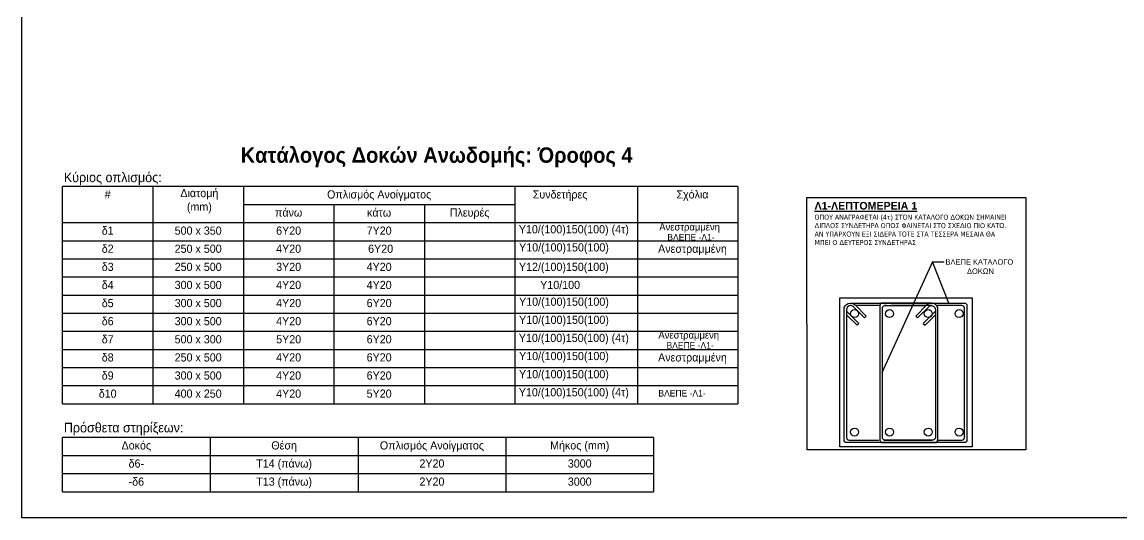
# Model space of a CAD drawing. Header units: millimetres. Extents: x -2171 to 1563, y -1758 to -1505.
# Drawn here: x 52.33 to 82.72, y -1630.29 to -1616.6 of the extents above; entities that cross this region are included whole.
import ezdxf
from ezdxf.enums import TextEntityAlignment as Align

# ---------------------------------------------------------------- set-up
doc = ezdxf.new("R2010")
doc.units = ezdxf.units.MM
for name, color, linetype in [('-S_TEXT', 3, 'Continuous'), ('Geo_Beam_0', 94, 'Continuous'), ('Lines', 7, 'Continuous'), ('Rods_Slab_0', 7, 'Continuous'), ('Texts', 7, 'Continuous')]:
    doc.layers.add(name, color=color, linetype=linetype)
doc.styles.add('S1Arl27188_b_934_161', font='arial.ttf', dxfattribs={"width": 0.933629, "height": 2.71875})
doc.styles.add('S1Arl31900_b_934_161', font='arial.ttf', dxfattribs={"width": 0.933629, "height": 3.19})
doc.styles.add('S1Arl51040_B_934_161', font='', dxfattribs={"width": 0.933629, "height": 5.104})
doc.styles.get("Standard").update_dxf_attribs({"font": 'tahoma.ttf'})
doc.styles.get('S1Arl51040_B_934_161').set_extended_font_data('Arial', bold=True)

# ---------------------------------------------------------------- blocks, each defined once
blk = doc.blocks.new('A$C44B519B8')
at = {"layer": 'Geo_Beam_0', "color": 94, "linetype": 'Continuous', "ltscale": 0.5}
for points in [[(1.23, 4.048), (4.35, 4.048, -0.414214), (4.42, 3.978), (4.42, 0.268, -0.414214), (4.35, 0.198), (1.093, 0.198, -0.414214), (1.023, 0.268), (1.023, 3.87, -0.668179), (1.33, 3.997), (1.636, 3.691), (1.587, 3.641), (1.281, 3.947, 0.668179), (1.093, 3.87), (1.093, 0.338, 0.414214), (1.163, 0.268), (1.985, 0.268)], [(3.412, 4.048), (2.084, 4.048, 0.414214), (2.014, 3.978), (2.014, 0.268, 0.414214), (2.084, 0.198), (3.549, 0.198, 0.414214), (3.619, 0.268), (3.619, 3.87, 0.668179), (3.312, 3.997), (3.006, 3.691), (3.055, 3.641), (3.362, 3.947, -0.668179), (3.549, 3.87), (3.549, 0.338, -0.414214), (3.479, 0.268), (2.154, 0.268, -0.414214), (2.084, 0.338), (2.084, 3.908, -0.414214), (2.154, 3.978), (3.293, 3.978)], [(3.591, 0.268), (4.28, 0.268, 0.414214), (4.35, 0.338), (4.35, 3.908, 0.414214), (4.28, 3.978), (3.591, 3.978)]]:
    blk.add_lwpolyline(points, format="xyb", dxfattribs=at)
for points in [[(2.021, 3.978), (1.349, 3.978)], [(2.187, 3.978), (2.144, 3.978)], [(3.451, 3.978), (2.312, 3.978)], [(1.093, 3.822), (1.431, 3.483), (1.382, 3.434), (1.093, 3.723)], [(3.549, 3.822), (3.211, 3.483), (3.261, 3.434), (3.549, 3.723)], [(2.125, 0.268), (3.451, 0.268)]]:
    blk.add_lwpolyline(points, dxfattribs=at)
at = {"layer": 'Rods_Slab_0'}
for p, q in [((3.471, 5.185), (2.072, 2.123)), ((3.918, 4.048), (3.471, 5.185)), ((3.471, 5.185), (3.789, 5.185))]:
    blk.add_line(p, q, dxfattribs=at)
for points in [[(0, 6.965), (6.042, 6.965), (6.05, 0), (0.008, 0)], [(0.907, 4.195), (4.568, 4.195), (4.568, 0.077), (0.907, 0.077)]]:
    blk.add_lwpolyline(points, close=True, dxfattribs=at)
for centre in [(1.313, 3.758), (2.282, 3.758), (3.35, 3.758), (4.204, 3.758), (1.313, 0.487), (2.282, 0.487), (3.35, 0.487), (4.204, 0.487)]:
    blk.add_circle(centre, 0.111, dxfattribs=at)
at = {"layer": 'Rods_Slab_0', "insert": (0.209, 6.841), "char_height": 0.14, "attachment_point": 1}
blk.add_mtext_dynamic_manual_height_columns('{\\fArial|b1|i0|c161|p34;\\H1.5x;\\LΛ1-ΛΕΠΤΟΜΕΡΕΙΑ 1\\P}ΟΠΟΥ ΑΝΑΓΡΑΦΕΤΑΙ {\\fArial|b0|i0|c186|p34;(4}τ{\\fArial|b0|i0|c186|p34;) }ΣΤΟΝ ΚΑΤΑΛΟΓΟ {\\fArial|b0|i0|c186|p34;Δ}ΟΚ{\\fArial|b0|i0|c186|p34;Ω}Ν ΣΗΜΑΙΝΕΙ \\P{\\fArial|b0|i0|c186|p34;Δ}ΙΠΛΟΣ ΣΥΝ{\\fArial|b0|i0|c186|p34;Δ}ΕΤΗΡΑ ΟΠ{\\fArial|b0|i0|c186|p34;Ω}Σ ΦΑΙΝΕΤΑΙ ΣΤΟ ΣΧΕ{\\fArial|b0|i0|c186|p34;Δ}ΙΟ ΠΙΟ ΚΑΤ{\\fArial|b0|i0|c186|p34;Ω.}\\PΑΝ ΥΠΑΡΧΟΥΝ ΕΞΙ ΣΙ{\\fArial|b0|i0|c186|p34;Δ}ΕΡΑ ΤΟΤΕ ΣΤΑ ΤΕΣΣΕΡΑ ΜΕΣΑΙΑ ΘΑ \\PΜΠΕΙ Ο {\\fArial|b0|i0|c186|p34;Δ}ΕΥΤΕΡΟΣ ΣΥΝ{\\fArial|b0|i0|c186|p34;Δ}ΕΤΗΡΑΣ', width=7.58371, gutter_width=1, heights=[0], dxfattribs=at)
at = {"layer": 'Texts', "color": 7, "linetype": 'Continuous', "ltscale": 0.5, "insert": (4.763, 5.259), "char_height": 0.15225, "width": 2.98906, "attachment_point": 2, "style": 'S1Arl27188_b_934_161'}
blk.add_mtext('{\\W0.9336;ΒΛΕΠΕ ΚΑΤΑΛΟΓΟ\\P ΔΟΚΩΝ}', dxfattribs=at)

msp = doc.modelspace()

# ---------------------------------------------------------------- linework, layer by layer
at = {"layer": '-S_TEXT', "ltscale": 5}
msp.add_lwpolyline([(52.3264, -1590.2497), (110.4739, -1590.2497), (110.4739, -1630.2944), (52.3264, -1630.2944)], close=True, dxfattribs=at)
at = {"layer": 'Lines', "color": 0}
for points in [[(72.0995, -1621.1406), (53.4433, -1621.1406)], [(53.4433, -1627.1406), (53.4433, -1621.1406)], [(55.9433, -1621.1406), (55.9433, -1627.1406)], [(58.4433, -1621.1406), (58.4433, -1627.1406)], [(65.9433, -1621.1406), (65.9433, -1627.1406)], [(69.3274, -1621.1406), (69.3274, -1627.1406)], [(72.0995, -1621.1406), (72.0995, -1627.1406)], [(58.4433, -1621.6406), (65.9433, -1621.6406)], [(60.9433, -1621.6406), (60.9433, -1627.1406)], [(63.4433, -1621.6406), (63.4433, -1627.1406)], [(53.4433, -1622.1406), (72.0995, -1622.1406)], [(53.4433, -1622.6406), (72.0995, -1622.6406)], [(53.4433, -1623.1406), (72.0995, -1623.1406)], [(53.4433, -1623.6406), (72.0995, -1623.6406)], [(53.4433, -1624.1406), (72.0995, -1624.1406)], [(53.4433, -1624.6406), (72.0995, -1624.6406)], [(53.4433, -1625.1406), (72.0995, -1625.1406)], [(53.4433, -1625.6406), (72.0995, -1625.6406)], [(53.4433, -1626.1406), (72.0995, -1626.1406)], [(53.4433, -1626.6406), (72.0995, -1626.6406)], [(53.4433, -1627.1406), (72.0995, -1627.1406)], [(69.7766, -1628.0699), (53.4433, -1628.0699)], [(53.4433, -1629.5699), (53.4433, -1628.0699)], [(57.5266, -1628.0699), (57.5266, -1629.5699)], [(61.61, -1628.0699), (61.61, -1629.5699)], [(65.6933, -1628.0699), (65.6933, -1629.5699)], [(69.7766, -1628.0699), (69.7766, -1629.5699)], [(69.7766, -1628.0699), (69.7766, -1629.5699)], [(53.4433, -1628.5699), (69.7766, -1628.5699)], [(53.4433, -1629.0699), (69.7766, -1629.0699)], [(53.4433, -1629.5699), (69.7766, -1629.5699)]]:
    msp.add_lwpolyline(points, dxfattribs=at)

# ---------------------------------------------------------------- block references
at = {"layer": 'Rods_Slab_0', "color": 7, "linetype": 'Continuous', "ltscale": 0.5}
msp.add_blockref('A$C44B519B8', (74.0137, -1628.4097), dxfattribs=at)

# ---------------------------------------------------------------- texts
at = {"layer": 'Texts', "color": 7, "style": 'S1Arl27188_b_934_161', "width": 0.933629}
for s, height, p in [('#', 0.2266, (54.6933, -1621.4741)), ('Οπλισμός Ανοίγματος', 0.226562, (62.1933, -1621.4741)), ('Συνδετήρες', 0.22656, (67.1933, -1621.4741)), ('Σχόλια', 0.22656, (70.8495, -1621.4741)), ('πάνω', 0.22656, (59.6933, -1621.9741)), ('κάτω', 0.22656, (62.1933, -1621.9741)), ('Πλευρές', 0.22656, (64.6933, -1621.9741)), ('δ1', 0.22656, (54.6933, -1622.4741)), ('Ανεστραμμένη', 0.2, (70.7704, -1622.3572)), ('500 x 350', 0.22656, (57.1933, -1622.4741)), ('6Y20', 0.22656, (59.6933, -1622.4741)), ('7Y20', 0.22656, (62.1933, -1622.4741)), ('δ2', 0.22656, (54.6933, -1622.9741)), ('250 x 500', 0.22656, (57.1933, -1622.9741)), ('4Y20', 0.22656, (59.6933, -1622.9741)), (' 6Y20', 0.22656, (62.1933, -1622.9741)), ('Ανεστραμμένη', 0.226562, (70.8495, -1622.9741)), ('δ3', 0.22656, (54.6933, -1623.4741)), ('250 x 500', 0.22656, (57.1933, -1623.4741)), ('3Y20', 0.22656, (59.6933, -1623.4741)), ('4Y20', 0.22656, (62.1933, -1623.4741)), ('Y12/(100)150(100)', 0.226562, (67.2963, -1623.4741)), ('δ4', 0.22656, (54.6933, -1623.9741)), ('300 x 500', 0.22656, (57.1933, -1623.9741)), ('4Y20', 0.22656, (59.6933, -1623.9741)), (' 4Y20 ', 0.22656, (62.1933, -1623.9741)), ('Y10/100', 0.22656, (67.1933, -1623.9741)), ('δ5', 0.22656, (54.6933, -1624.4741)), ('300 x 500', 0.22656, (57.1933, -1624.4741)), ('4Y20', 0.22656, (59.6933, -1624.4741)), (' 6Y20 ', 0.22656, (62.1933, -1624.4741)), ('δ6', 0.22656, (54.6933, -1624.9741)), ('300 x 500', 0.22656, (57.1933, -1624.9741)), ('4Y20', 0.22656, (59.6933, -1624.9741)), (' 6Y20 ', 0.22656, (62.1933, -1624.9741)), ('δ7', 0.22656, (54.6933, -1625.4741)), ('500 x 300', 0.22656, (57.1933, -1625.4741)), ('5Y20', 0.22656, (59.6933, -1625.4741)), (' 6Y20 ', 0.22656, (62.1933, -1625.4741)), ('Ανεστραμμένη', 0.2, (70.7468, -1625.3423)), ('δ8', 0.22656, (54.6933, -1625.9741)), ('250 x 500', 0.22656, (57.1933, -1625.9741)), ('4Y20', 0.22656, (59.6933, -1625.9741)), (' 6Y20 ', 0.22656, (62.1933, -1625.9741)), ('Ανεστραμμένη', 0.226562, (70.8495, -1625.9741)), ('δ9', 0.22656, (54.6933, -1626.4741)), ('300 x 500', 0.22656, (57.1933, -1626.4741)), ('4Y20', 0.22656, (59.6933, -1626.4741)), ('6Y20', 0.22656, (62.1933, -1626.4741)), ('δ10', 0.22656, (54.6933, -1626.9741)), ('400 x 250', 0.22656, (57.1933, -1626.9741)), ('4Y20', 0.22656, (59.6933, -1626.9741)), (' 5Y20 ', 0.22656, (62.1933, -1626.9741)), ('Δοκός', 0.22656, (55.485, -1628.4034)), ('Θέση', 0.22656, (59.5683, -1628.4034)), ('Οπλισμός Ανοίγματος', 0.226562, (63.6516, -1628.4034)), ('Μήκος (mm)', 0.22656, (67.735, -1628.4034)), ('δ6-', 0.22656, (55.485, -1628.9034)), ('Τ14 (πάνω)', 0.22656, (59.5683, -1628.9034)), ('2Y20', 0.22656, (63.6516, -1628.9034)), ('3000', 0.22656, (67.735, -1628.9034)), ('-δ6', 0.22656, (55.485, -1629.4034)), ('Τ13 (πάνω)', 0.22656, (59.5683, -1629.4034)), ('2Y20', 0.22656, (63.6516, -1629.4034)), ('3000', 0.22656, (67.735, -1629.4034))]:
    msp.add_text(s, height=height, dxfattribs=at).set_placement(p, align=Align.CENTER)
at = {"layer": 'Texts', "color": 7}
for s, insert, char_height, width, attachment_point, style in [('Κατάλογος Δοκών Ανωδομής: Όροφος 4', (63.781, -1620.0629), 0.425333, 20.55, 2, 'S1Arl51040_B_934_161'), ('Κύριος οπλισμός:^M^J', (53.4825, -1620.7571), 0.265833, 20.55, 1, 'S1Arl31900_b_934_161'), ('Διατομή^M^J(mm)', (57.2267, -1621.2099), 0.226562, 2.5, 2, 'S1Arl27188_b_934_161'), ('Y10/(100)150(100) (4τ)', (67.5726, -1622.2099), 0.226562, 4.637964, 2, 'S1Arl27188_b_934_161'), ('ΒΛΕΠΕ -Λ1-', (70.809, -1622.4535), 0.18, 2.45, 2, 'S1Arl27188_b_934_161'), ('Y10/(100)150(100)', (67.3001, -1622.7099), 0.226562, 2.5, 2, 'S1Arl27188_b_934_161'), ('Y10/(100)150(100)', (67.3001, -1624.2099), 0.226562, 2.5, 2, 'S1Arl27188_b_934_161'), ('Y10/(100)150(100)', (67.3001, -1624.7099), 0.226562, 2.5, 2, 'S1Arl27188_b_934_161'), ('Y10/(100)150(100) (4τ)', (67.5726, -1625.2099), 0.226562, 4.637964, 2, 'S1Arl27188_b_934_161'), ('ΒΛΕΠΕ -Λ1-', (70.7854, -1625.4386), 0.18, 2.45, 2, 'S1Arl27188_b_934_161'), ('Y10/(100)150(100)', (67.3001, -1625.7099), 0.226562, 2.5, 2, 'S1Arl27188_b_934_161'), ('Y10/(100)150(100)', (67.3001, -1626.2099), 0.226562, 2.5, 2, 'S1Arl27188_b_934_161'), ('Y10/(100)150(100) (4τ)', (67.5726, -1626.7099), 0.226562, 4.637964, 2, 'S1Arl27188_b_934_161'), ('ΒΛΕΠΕ -Λ1-', (70.562, -1626.7614), 0.18, 2.45, 2, 'S1Arl27188_b_934_161'), ('^M^JΠρόσθετα στηρίξεων:^M^J', (53.4825, -1627.2218), 0.265833, 20.55, 1, 'S1Arl31900_b_934_161')]:
    msp.add_mtext(s, dxfattribs=dict(at, insert=insert, char_height=char_height, width=width, attachment_point=attachment_point, style=style))

doc.saveas('drawing.dxf')
